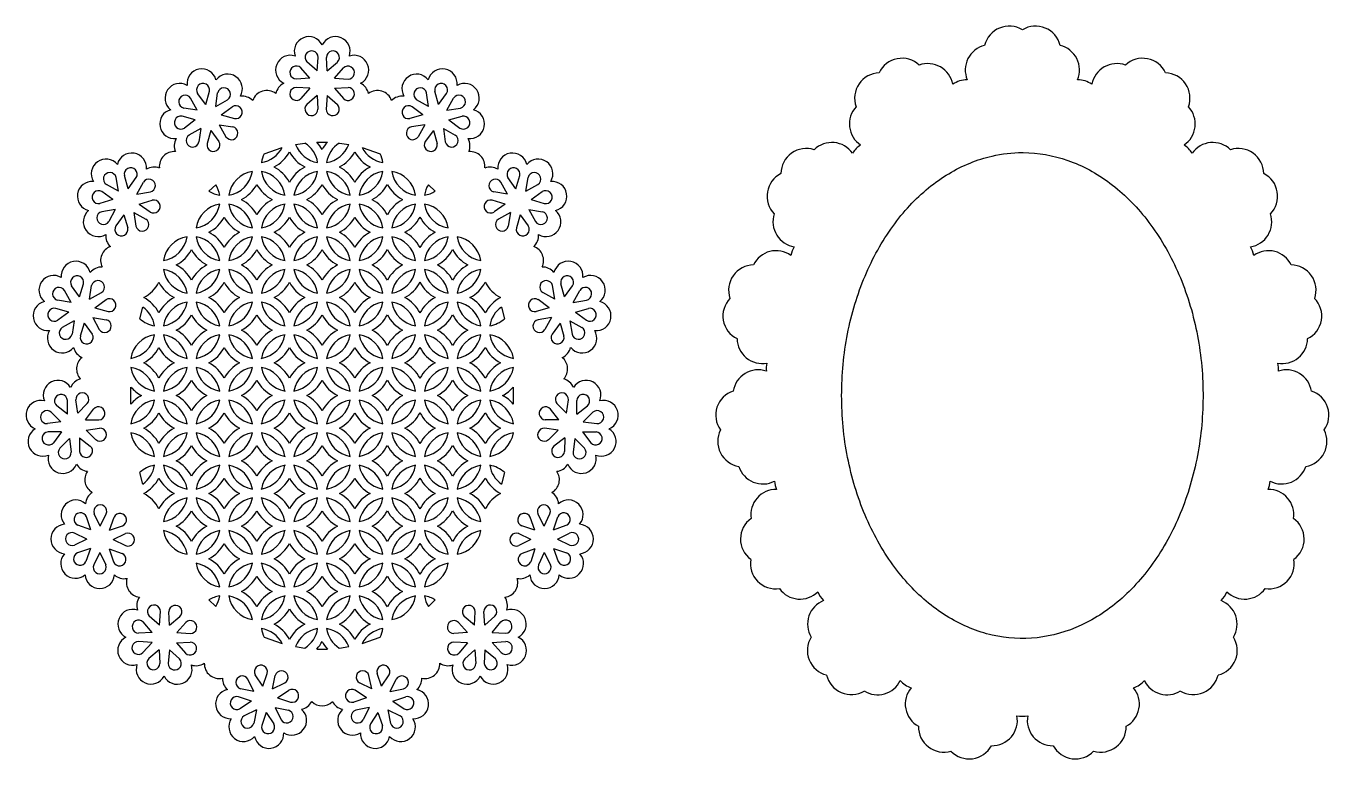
# Model space of a CAD drawing. Extents: x -287 to 212, y -395 to -133.
# Drawn here: x -34.6 to 212.2, y -271.7 to -132.9 of the extents above; entities that cross this region are included whole.
import ezdxf

# ---------------------------------------------------------------- set-up
doc = ezdxf.new("R2010")
doc.units = 0
doc.layers.get('0').update_dxf_attribs({"linetype": 'CONTINUOUS'})

msp = doc.modelspace()

# ---------------------------------------------------------------- linework, layer by layer
for p, q in [((20.51, -141.43), (18.58, -139.72)), ((20.51, -141.43), (20.69, -138.85)), ((22.43, -141.43), (22.28, -138.85)), ((22.43, -141.43), (24.38, -139.74)), ((19.15, -142.79), (16.57, -142.95)), ((19.15, -142.79), (17.45, -140.84)), ((23.79, -142.79), (25.5, -140.86)), ((23.79, -142.79), (26.37, -142.97)), ((-0.58, -147.76), (0.11, -145.27)), ((1.31, -148.14), (1.67, -145.59)), ((19.15, -144.71), (16.57, -144.53)), ((19.15, -144.71), (17.44, -146.64)), ((23.79, -144.71), (26.37, -144.56)), ((23.79, -144.71), (25.49, -146.66)), ((41.61, -148.14), (41.24, -145.59)), ((43.5, -147.76), (42.8, -145.27)), ((-2.19, -148.82), (-3.45, -146.57)), ((-0.58, -147.76), (-2.13, -145.69)), ((1.31, -148.14), (3.55, -146.88)), ((20.51, -146.08), (18.56, -147.77)), ((20.51, -146.08), (20.66, -148.65)), ((22.43, -146.08), (22.25, -148.65)), ((22.43, -146.08), (24.36, -147.79)), ((41.61, -148.14), (39.36, -146.88)), ((43.5, -147.76), (45.04, -145.69)), ((45.1, -148.82), (46.37, -146.57)), ((-2.57, -150.7), (-5.06, -150.01)), ((-2.19, -148.82), (-4.74, -148.45)), ((2.36, -149.75), (4.43, -148.2)), ((2.36, -149.75), (4.85, -150.44)), ((40.55, -149.75), (38.06, -150.44)), ((40.55, -149.75), (38.49, -148.2)), ((45.1, -148.82), (47.65, -148.45)), ((45.49, -150.7), (47.97, -150.01)), ((-2.57, -150.7), (-4.64, -152.25)), ((-1.51, -152.31), (-3.76, -153.57)), ((-1.51, -152.31), (-1.88, -154.86)), ((0.37, -152.69), (-0.32, -155.18)), ((0.37, -152.69), (1.92, -154.76)), ((1.98, -151.64), (3.24, -153.88)), ((1.98, -151.64), (4.53, -152)), ((40.94, -151.64), (38.38, -152)), ((40.94, -151.64), (39.67, -153.88)), ((42.54, -152.69), (41, -154.76)), ((42.54, -152.69), (43.24, -155.18)), ((44.43, -152.31), (46.68, -153.57)), ((44.43, -152.31), (44.79, -154.86)), ((45.49, -150.7), (47.55, -152.25)), ((16.41, -155.35), (18.2, -155.07)), ((20.45, -154.9), (22.47, -154.9)), ((24.72, -155.07), (26.51, -155.35)), ((10.48, -157.13), (13.88, -155.94)), ((29.04, -155.94), (32.44, -157.13)), ((-17.14, -164.16), (-17.55, -161.61)), ((-15.27, -163.72), (-16, -161.25)), ((-15.27, -163.72), (-13.75, -161.63)), ((-13.63, -164.74), (-12.4, -162.47)), ((56.55, -164.74), (55.32, -162.47)), ((58.18, -163.72), (56.67, -161.63)), ((58.18, -163.72), (58.91, -161.25)), ((60.06, -164.16), (60.46, -161.61)), ((-18.16, -165.79), (-20.25, -164.28)), ((-17.14, -164.16), (-19.41, -162.93)), ((-13.63, -164.74), (-11.08, -164.33)), ((0.03, -164.18), (1.33, -162.97)), ((41.58, -162.97), (42.89, -164.18)), ((56.55, -164.74), (54, -164.33)), ((60.06, -164.16), (62.32, -162.93)), ((61.07, -165.79), (63.16, -164.28)), ((-18.16, -165.79), (-20.63, -166.53)), ((-17.72, -167.67), (-20.27, -168.07)), ((-17.72, -167.67), (-18.95, -169.93)), ((-13.2, -166.62), (-10.72, -165.88)), ((-13.2, -166.62), (-11.11, -168.13)), ((56.11, -166.62), (53.64, -165.88)), ((56.11, -166.62), (54.02, -168.13)), ((60.64, -167.67), (63.19, -168.07)), ((60.64, -167.67), (61.87, -169.93)), ((61.07, -165.79), (63.55, -166.53)), ((-16.09, -168.69), (-17.6, -170.77)), ((-16.09, -168.69), (-15.36, -171.16)), ((-14.21, -168.25), (-11.95, -169.48)), ((-14.21, -168.25), (-13.81, -170.8)), ((57.13, -168.25), (54.86, -169.48)), ((57.13, -168.25), (56.72, -170.8)), ((59, -168.69), (58.27, -171.16)), ((59, -168.69), (60.52, -170.77)), ((-24.48, -184.21), (-25.99, -182.12)), ((-24.48, -184.21), (-23.75, -181.73)), ((-22.6, -184.62), (-22.2, -182.08)), ((65.52, -184.62), (65.11, -182.08)), ((67.4, -184.21), (66.66, -181.73)), ((67.4, -184.21), (68.91, -182.12)), ((-26.11, -185.24), (-28.65, -184.83)), ((-26.11, -185.24), (-27.34, -182.97)), ((-22.6, -184.62), (-20.33, -183.39)), ((-21.57, -186.25), (-19.48, -184.73)), ((64.48, -186.25), (62.4, -184.73)), ((65.52, -184.62), (63.25, -183.39)), ((69.02, -185.24), (70.25, -182.97)), ((69.02, -185.24), (71.57, -184.83)), ((-26.52, -187.12), (-29, -186.38)), ((-26.52, -187.12), (-28.61, -188.63)), ((-21.57, -186.25), (-19.1, -186.98)), ((-13.07, -188.35), (-12.49, -186.13)), ((55.41, -186.13), (55.99, -188.35)), ((64.48, -186.25), (62.01, -186.98)), ((69.44, -187.12), (71.91, -186.38)), ((69.44, -187.12), (71.53, -188.63)), ((-25.49, -188.74), (-27.76, -189.97)), ((-25.49, -188.74), (-25.9, -191.29)), ((-23.61, -189.16), (-24.35, -191.63)), ((-23.61, -189.16), (-22.1, -191.25)), ((-21.99, -188.13), (-19.44, -188.53)), ((-21.99, -188.13), (-20.76, -190.39)), ((64.9, -188.13), (62.36, -188.53)), ((64.9, -188.13), (63.67, -190.39)), ((66.53, -189.16), (65.01, -191.25)), ((66.53, -189.16), (67.26, -191.63)), ((68.4, -188.74), (68.81, -191.29)), ((68.4, -188.74), (70.67, -189.97)), ((-14.75, -204.5), (-14.75, -201.27)), ((57.67, -201.27), (57.67, -204.5)), ((-26.76, -206.39), (-28.82, -204.83)), ((-26.76, -206.39), (-26.78, -203.81)), ((-24.84, -206.25), (-25.19, -203.69)), ((-24.84, -206.25), (-23.03, -204.41)), ((67.76, -206.25), (65.94, -204.41)), ((67.76, -206.25), (68.11, -203.69)), ((69.68, -206.39), (69.69, -203.81)), ((69.68, -206.39), (71.73, -204.83)), ((-28.02, -207.85), (-29.85, -206.03)), ((-23.39, -207.5), (-21.82, -205.45)), ((66.3, -207.5), (64.74, -205.45)), ((70.93, -207.85), (72.77, -206.03)), ((-28.02, -207.85), (-30.57, -208.2)), ((-27.88, -209.77), (-30.46, -209.78)), ((-27.88, -209.77), (-29.44, -211.82)), ((-23.39, -207.5), (-20.81, -207.49)), ((-23.24, -209.42), (-20.69, -209.08)), ((-23.24, -209.42), (-21.41, -211.24)), ((66.16, -209.42), (63.6, -209.08)), ((66.3, -207.5), (63.72, -207.49)), ((66.16, -209.42), (64.32, -211.24)), ((70.79, -209.77), (72.35, -211.82)), ((70.79, -209.77), (73.37, -209.78)), ((70.93, -207.85), (73.49, -208.2)), ((-26.42, -211.02), (-28.23, -212.86)), ((-26.42, -211.02), (-26.07, -213.58)), ((-24.5, -210.88), (-22.45, -212.44)), ((-24.5, -210.88), (-24.49, -213.46)), ((67.41, -210.88), (65.36, -212.44)), ((67.41, -210.88), (67.4, -213.46)), ((69.33, -211.02), (68.99, -213.58)), ((69.33, -211.02), (71.15, -212.86)), ((-12.49, -219.64), (-13.07, -217.43)), ((55.99, -217.43), (55.41, -219.64)), ((-22.38, -228.32), (-23.18, -225.86)), ((-20.6, -227.6), (-21.7, -225.27)), ((-20.6, -227.6), (-19.42, -225.3)), ((-18.82, -228.35), (-17.96, -225.92)), ((61.74, -228.35), (60.88, -225.92)), ((63.51, -227.6), (62.34, -225.3)), ((63.51, -227.6), (64.62, -225.27)), ((65.29, -228.32), (66.09, -225.86)), ((-23.13, -230.09), (-25.43, -228.92)), ((-22.38, -228.32), (-24.81, -227.45)), ((-18.82, -228.35), (-16.37, -227.55)), ((-18.1, -230.13), (-15.77, -229.02)), ((61.02, -230.13), (58.69, -229.02)), ((61.74, -228.35), (59.28, -227.55)), ((65.29, -228.32), (67.72, -227.45)), ((66.05, -230.09), (68.35, -228.92)), ((-23.13, -230.09), (-25.46, -231.2)), ((-22.41, -231.87), (-24.86, -232.67)), ((-22.41, -231.87), (-23.27, -234.3)), ((-18.85, -231.9), (-16.42, -232.77)), ((-18.85, -231.9), (-18.06, -234.36)), ((-18.1, -230.13), (-15.8, -231.3)), ((61.02, -230.13), (58.72, -231.3)), ((61.77, -231.9), (59.34, -232.77)), ((61.77, -231.9), (60.97, -234.36)), ((65.32, -231.87), (66.19, -234.3)), ((65.32, -231.87), (67.78, -232.67)), ((66.05, -230.09), (68.37, -231.2)), ((-20.64, -232.62), (-21.81, -234.92)), ((-20.64, -232.62), (-19.53, -234.95)), ((63.55, -232.62), (62.44, -234.95)), ((63.55, -232.62), (64.72, -234.92)), ((0.03, -241.59), (1.33, -242.81)), ((41.58, -242.81), (42.89, -241.59)), ((-9.36, -246.37), (-9.16, -243.8)), ((-7.44, -246.39), (-7.57, -243.82)), ((50.35, -246.39), (50.48, -243.82)), ((52.28, -246.37), (52.07, -243.8)), ((-10.73, -247.72), (-12.41, -245.76)), ((-9.36, -246.37), (-11.28, -244.65)), ((-7.44, -246.39), (-5.47, -244.71)), ((-6.09, -247.76), (-4.36, -245.85)), ((49, -247.76), (47.27, -245.85)), ((50.35, -246.39), (48.39, -244.71)), ((52.28, -246.37), (54.19, -244.65)), ((53.65, -247.72), (55.32, -245.76)), ((-10.73, -247.72), (-13.31, -247.86)), ((-6.09, -247.76), (-3.51, -247.96)), ((10.48, -248.64), (13.88, -249.83)), ((29.04, -249.83), (32.44, -248.64)), ((49, -247.76), (46.43, -247.96)), ((53.65, -247.72), (56.22, -247.86)), ((-10.75, -249.65), (-13.32, -249.45)), ((-10.75, -249.65), (-12.48, -251.56)), ((-9.4, -251.02), (-11.36, -252.7)), ((-9.4, -251.02), (-9.27, -253.6)), ((-7.48, -251.04), (-7.68, -253.61)), ((-7.48, -251.04), (-5.56, -252.76)), ((-6.1, -249.69), (-3.53, -249.55)), ((-6.1, -249.69), (-4.43, -251.65)), ((16.41, -250.43), (18.2, -250.7)), ((20.45, -250.88), (22.47, -250.88)), ((24.72, -250.7), (26.51, -250.43)), ((49.02, -249.69), (46.44, -249.55)), ((49.02, -249.69), (47.34, -251.65)), ((50.39, -251.04), (48.47, -252.76)), ((50.39, -251.04), (50.59, -253.61)), ((52.31, -251.02), (52.18, -253.6)), ((52.31, -251.02), (54.28, -252.7)), ((53.66, -249.65), (56.24, -249.45)), ((53.66, -249.65), (55.39, -251.56)), ((8.54, -258.9), (7.41, -256.58)), ((10.21, -257.93), (8.78, -255.78)), ((10.21, -257.93), (11.05, -255.49)), ((12.07, -258.43), (12.58, -255.9)), ((30.85, -258.43), (30.33, -255.9)), ((32.71, -257.93), (31.87, -255.49)), ((32.71, -257.93), (34.13, -255.78)), ((34.37, -258.9), (35.51, -256.58)), ((8.54, -258.9), (6.02, -258.39)), ((12.07, -258.43), (14.39, -257.29)), ((13.03, -260.09), (15.18, -258.67)), ((29.88, -260.09), (27.73, -258.67)), ((30.85, -258.43), (28.53, -257.29)), ((34.37, -258.9), (36.9, -258.39)), ((8.05, -260.76), (5.61, -259.92)), ((8.05, -260.76), (5.9, -262.18)), ((13.03, -260.09), (15.48, -260.93)), ((29.88, -260.09), (27.44, -260.93)), ((34.87, -260.76), (37.31, -259.92)), ((34.87, -260.76), (37.02, -262.18)), ((9.01, -262.42), (6.7, -263.56)), ((9.01, -262.42), (8.5, -264.95)), ((10.87, -262.92), (10.04, -265.36)), ((10.87, -262.92), (12.3, -265.07)), ((12.54, -261.95), (15.07, -262.47)), ((12.54, -261.95), (13.67, -264.27)), ((30.38, -261.95), (27.85, -262.47)), ((30.38, -261.95), (29.24, -264.27)), ((32.04, -262.92), (30.62, -265.07)), ((32.04, -262.92), (32.88, -265.36)), ((33.9, -262.42), (34.41, -264.95)), ((33.9, -262.42), (36.22, -263.56))]:
    msp.add_line(p, q)
for centre, radius, start, end in [((151.62, -137.72), 4.79, 58.5868, 166.4132), ((156.61, -137.72), 4.79, 13.5868, 121.4132), ((18.97, -137.72), 2.79, 26.5672, 198.4328), ((23.97, -137.72), 2.79, 341.5672, 153.4328), ((19.46, -138.85), 1.23, 359.9632, 224.5637), ((23.51, -138.86), 1.23, 314.9632, 179.5637), ((148.08, -141.25), 4.79, 103.5868, 202.8902), ((160.14, -141.25), 4.79, 337.1133, 76.4132), ((15.44, -141.25), 2.79, 71.5672, 243.4328), ((16.58, -141.71), 1.23, 44.9632, 269.5637), ((26.37, -141.74), 1.23, 269.9632, 134.5637), ((27.5, -141.25), 2.79, 296.5672, 108.4328), ((131.3, -143.82), 4.79, 46.9901, 154.8165), ((136.2, -144.82), 4.79, 10.5131, 109.8165), ((172, -144.82), 4.79, 70.1835, 169.4869), ((176.9, -143.82), 4.79, 25.1835, 133.0099), ((-1.34, -143.82), 2.79, 14.9705, 186.836), ((3.56, -144.82), 2.79, 329.9705, 141.836), ((39.36, -144.82), 2.79, 38.164, 210.0295), ((44.25, -143.82), 2.79, 353.164, 165.0295), ((127.13, -146.57), 4.79, 91.9901, 199.8165), ((143.6, -147.91), 4.79, 89.2408, 124.1624), ((164.6, -147.91), 4.79, 55.8376, 90.4617), ((181.07, -146.57), 4.79, 340.1835, 88.0099), ((-5.51, -146.57), 2.79, 59.9705, 231.836), ((-1.09, -145.02), 1.23, 348.3664, 212.9669), ((2.88, -145.85), 1.23, 303.3664, 167.9669), ((10.96, -147.91), 2.79, 51.5655, 161.8378), ((15.44, -146.25), 2.79, 116.5672, 169.1189), ((16.57, -145.77), 1.23, 89.9632, 314.5637), ((26.36, -145.79), 1.23, 224.9632, 89.5637), ((27.5, -146.25), 2.79, 11.2337, 63.4328), ((31.96, -147.91), 2.79, 18.1622, 127.8743), ((40.04, -145.85), 1.23, 12.0331, 236.6336), ((44.01, -145.02), 1.23, 327.0331, 191.6336), ((48.43, -146.57), 2.79, 308.164, 120.0295), ((-4.48, -147.25), 1.23, 33.3664, 257.9669), ((5.1, -149.24), 1.23, 258.3664, 122.9669), ((6.31, -148.99), 2.79, 44.2844, 96.836), ((19.43, -148.64), 1.23, 134.9632, 359.5637), ((23.48, -148.65), 1.23, 179.9632, 44.5637), ((36.61, -148.99), 2.79, 83.164, 135.7156), ((37.82, -149.24), 1.23, 57.0331, 281.6336), ((47.4, -147.25), 1.23, 282.0331, 146.6336), ((-6.51, -151.46), 2.79, 104.9705, 276.836), ((-5.31, -151.21), 1.23, 78.3664, 302.9669), ((48.22, -151.21), 1.23, 237.0331, 101.6336), ((49.43, -151.46), 2.79, 263.164, 75.0295), ((126.13, -151.46), 4.79, 136.9901, 236.2934), ((182.07, -151.46), 4.79, 303.7066, 43.0099), ((4.27, -153.21), 1.23, 213.3664, 77.9669), ((38.64, -153.21), 1.23, 102.0331, 326.6336), ((-3.76, -155.63), 2.79, 149.9705, 202.5222), ((-3.08, -154.6), 1.23, 123.3664, 347.9669), ((0.88, -155.43), 1.23, 168.3664, 32.9669), ((21.46, -153.43), 5.4, 200.7558, 260.9558), ((15.28, -159.61), 5.4, 9.0442, 57.253), ((15.28, -159.61), 7, 27.981, 42.3754), ((27.64, -159.61), 7, 137.6246, 152.019), ((27.64, -159.61), 5.4, 122.747, 170.9558), ((21.46, -153.43), 5.4, 279.0442, 339.2442), ((42.03, -155.43), 1.23, 147.0331, 11.6336), ((46, -154.6), 1.23, 192.0331, 56.6336), ((46.68, -155.63), 2.79, 337.4778, 30.0295), ((118.04, -159.76), 4.79, 35.1809, 134.4842), ((126.05, -159.48), 4.79, 122.6441, 148.8302), ((182.15, -159.48), 4.79, 31.1698, 57.3559), ((190.17, -159.76), 4.79, 45.5158, 144.8191), ((-14.61, -159.76), 2.79, 354.6383, 166.5038), ((-6.59, -159.48), 2.79, 84.9687, 186.5056), ((9.09, -153.43), 5.4, 279.0442, 332.3273), ((15.28, -159.61), 5.4, 152.6678, 170.9558), ((9.09, -153.43), 7, 297.981, 332.019), ((21.46, -153.43), 7, 207.981, 242.019), ((21.46, -153.43), 7, 297.981, 332.019), ((33.82, -153.43), 7, 207.981, 242.019), ((33.82, -153.43), 5.4, 207.6727, 260.9558), ((27.64, -159.61), 5.4, 9.0442, 27.3322), ((49.5, -159.48), 2.79, 353.4944, 95.0313), ((57.52, -159.76), 2.79, 13.4962, 185.3617), ((113.17, -160.89), 4.79, 71.6578, 179.4842), ((195.03, -160.89), 4.79, 0.5158, 108.3422), ((-19.47, -160.89), 2.79, 39.6383, 211.5038), ((-14.8, -160.98), 1.23, 328.0342, 192.6347), ((-10.37, -162.41), 2.79, 68.9521, 121.5038), ((9.09, -165.8), 7, 27.981, 62.019), ((21.46, -165.8), 7, 117.981, 152.019), ((21.46, -165.8), 7, 27.981, 62.019), ((33.82, -165.8), 7, 117.981, 152.019), ((53.28, -162.41), 2.79, 58.4962, 111.0479), ((57.71, -160.98), 1.23, 347.3653, 211.9658), ((62.39, -160.89), 2.79, 328.4962, 140.3617), ((-22.12, -165.13), 2.79, 84.6383, 256.5038), ((-18.75, -161.89), 1.23, 13.0342, 237.6347), ((-11.36, -163.13), 1.23, 283.0342, 147.6347), ((9.09, -165.8), 5.4, 99.0442, 170.9558), ((2.91, -159.61), 5.4, 279.0442, 350.9558), ((15.28, -159.61), 5.4, 189.0442, 260.9558), ((9.09, -165.8), 5.4, 9.0442, 80.9558), ((15.28, -159.61), 5.4, 279.0442, 350.9558), ((21.46, -165.8), 5.4, 99.0442, 170.9558), ((27.64, -159.61), 5.4, 189.0442, 260.9558), ((21.46, -165.8), 5.4, 9.0442, 80.9558), ((27.64, -159.61), 5.4, 279.0442, 350.9558), ((33.82, -165.8), 5.4, 99.0442, 170.9558), ((40, -159.61), 5.4, 189.0442, 260.9558), ((33.82, -165.8), 5.4, 9.0442, 80.9558), ((54.28, -163.13), 1.23, 32.3653, 256.9658), ((61.66, -161.89), 1.23, 302.3653, 166.9658), ((65.03, -165.13), 2.79, 283.4962, 95.3617), ((110.53, -165.13), 4.79, 116.6578, 224.4842), ((197.68, -165.13), 4.79, 315.5158, 63.3422), ((-20.9, -165.32), 1.23, 58.0342, 282.6347), ((2.91, -159.61), 5.4, 237.683, 260.9558), ((-3.27, -165.8), 5.4, 9.0442, 31.5937), ((2.91, -159.61), 7, 297.981, 332.019), ((15.28, -159.61), 7, 207.981, 242.019), ((15.28, -159.61), 7, 297.981, 332.019), ((27.64, -159.61), 7, 207.981, 242.019), ((27.64, -159.61), 7, 297.981, 332.019), ((40, -159.61), 7, 207.981, 242.019), ((46.18, -165.8), 5.4, 148.4063, 170.9558), ((40, -159.61), 5.4, 279.0442, 302.317), ((63.81, -165.32), 1.23, 257.3653, 121.9658), ((-10.46, -167.09), 1.23, 238.0342, 102.6347), ((-3.27, -165.8), 5.4, 279.0442, 350.9558), ((2.91, -171.98), 5.4, 99.0442, 170.9558), ((9.09, -165.8), 5.4, 189.0442, 260.9558), ((2.91, -171.98), 5.4, 9.0442, 80.9558), ((2.91, -171.98), 7, 27.981, 62.019), ((15.28, -171.98), 7, 117.981, 152.019), ((15.28, -171.98), 5.4, 99.0442, 170.9558), ((9.09, -165.8), 5.4, 279.0442, 350.9558), ((15.28, -171.98), 5.4, 9.0442, 80.9558), ((21.46, -165.8), 5.4, 189.0442, 260.9558), ((15.28, -171.98), 7, 27.981, 62.019), ((27.64, -171.98), 7, 117.981, 152.019), ((27.64, -171.98), 5.4, 99.0442, 170.9558), ((21.46, -165.8), 5.4, 279.0442, 350.9558), ((27.64, -171.98), 5.4, 9.0442, 80.9558), ((33.82, -165.8), 5.4, 189.0442, 260.9558), ((27.64, -171.98), 7, 27.981, 62.019), ((40, -171.98), 7, 117.981, 152.019), ((33.82, -165.8), 5.4, 279.0442, 350.9558), ((40, -171.98), 5.4, 99.0442, 170.9558), ((46.18, -165.8), 5.4, 189.0442, 260.9558), ((40, -171.98), 5.4, 9.0442, 80.9558), ((53.37, -167.09), 1.23, 77.3653, 301.9658), ((-20.99, -170), 2.79, 129.6383, 301.5038), ((-19.99, -169.27), 1.23, 103.0342, 327.6347), ((-12.61, -170.52), 1.23, 193.0342, 57.6347), ((-3.27, -165.8), 7, 297.981, 332.019), ((9.09, -165.8), 7, 207.981, 242.019), ((9.09, -165.8), 7, 297.981, 332.019), ((21.46, -165.8), 7, 207.981, 242.019), ((21.46, -165.8), 7, 297.981, 332.019), ((33.82, -165.8), 7, 207.981, 242.019), ((33.82, -165.8), 7, 297.981, 332.019), ((46.18, -165.8), 7, 207.981, 242.019), ((55.52, -170.52), 1.23, 122.3653, 346.9658), ((62.91, -169.27), 1.23, 212.3653, 76.9658), ((63.9, -170), 2.79, 238.4962, 50.3617), ((111.66, -170), 4.79, 161.6578, 260.9612), ((196.55, -170), 4.79, 279.0388, 18.3422), ((-16.75, -172.64), 2.79, 174.6383, 227.1899), ((-16.56, -171.43), 1.23, 148.0342, 12.6347), ((-3.27, -178.16), 7, 27.981, 62.019), ((9.09, -178.16), 7, 117.981, 152.019), ((9.09, -178.16), 7, 27.981, 62.019), ((21.46, -178.16), 7, 117.981, 152.019), ((21.46, -178.16), 7, 27.981, 62.019), ((33.82, -178.16), 7, 117.981, 152.019), ((33.82, -178.16), 7, 27.981, 62.019), ((46.18, -178.16), 7, 117.981, 152.019), ((59.47, -171.43), 1.23, 167.3653, 31.9658), ((59.66, -172.64), 2.79, 312.8101, 5.3617), ((-17.71, -177.32), 2.79, 109.6365, 205.9054), ((-3.27, -178.16), 5.4, 99.0442, 170.9558), ((-9.45, -171.98), 5.4, 279.0442, 350.9558), ((-3.27, -178.16), 5.4, 9.0442, 80.9558), ((2.91, -171.98), 5.4, 189.0442, 260.9558), ((9.09, -178.16), 5.4, 99.0442, 170.9558), ((2.91, -171.98), 5.4, 279.0442, 350.9558), ((15.28, -171.98), 5.4, 189.0442, 260.9558), ((9.09, -178.16), 5.4, 9.0442, 80.9558), ((15.28, -171.98), 5.4, 279.0442, 350.9558), ((21.46, -178.16), 5.4, 99.0442, 170.9558), ((27.64, -171.98), 5.4, 189.0442, 260.9558), ((21.46, -178.16), 5.4, 9.0442, 80.9558), ((27.64, -171.98), 5.4, 279.0442, 350.9558), ((33.82, -178.16), 5.4, 99.0442, 170.9558), ((40, -171.98), 5.4, 189.0442, 260.9558), ((33.82, -178.16), 5.4, 9.0442, 80.9558), ((40, -171.98), 5.4, 279.0442, 350.9558), ((46.18, -178.16), 5.4, 99.0442, 170.9558), ((52.37, -171.98), 5.4, 189.0442, 260.9558), ((46.18, -178.16), 5.4, 9.0442, 80.9558), ((60.62, -177.32), 2.79, 334.0946, 70.3635), ((114.94, -177.32), 4.79, 147.3119, 168.23), ((193.27, -177.32), 4.79, 11.77, 32.6881), ((-25.18, -180.25), 2.79, 14.0381, 185.9036), ((-9.45, -171.98), 7, 297.981, 332.019), ((2.91, -171.98), 7, 207.981, 242.019), ((2.91, -171.98), 7, 297.981, 332.019), ((15.28, -171.98), 7, 207.981, 242.019), ((15.28, -171.98), 7, 297.981, 332.019), ((27.64, -171.98), 7, 207.981, 242.019), ((27.64, -171.98), 7, 297.981, 332.019), ((40, -171.98), 7, 207.981, 242.019), ((40, -171.98), 7, 297.981, 332.019), ((52.37, -171.98), 7, 207.981, 242.019), ((68.09, -180.25), 2.79, 354.0964, 165.9619), ((107.47, -180.25), 4.79, 54.5807, 153.8841), ((200.74, -180.25), 4.79, 26.1159, 125.4193), ((-29.39, -182.94), 2.79, 59.0381, 230.9036), ((-20.3, -181.34), 2.79, 88.352, 140.9036), ((-3.27, -178.16), 5.4, 189.0442, 260.9558), ((-9.45, -184.34), 5.4, 9.0442, 80.9558), ((-9.45, -184.34), 7, 27.981, 62.019), ((2.91, -184.34), 7, 117.981, 152.019), ((-3.27, -178.16), 5.4, 279.0442, 350.9558), ((2.91, -184.34), 5.4, 99.0442, 170.9558), ((9.09, -178.16), 5.4, 189.0442, 260.9558), ((2.91, -184.34), 5.4, 9.0442, 80.9558), ((2.91, -184.34), 7, 27.981, 62.019), ((15.28, -184.34), 7, 117.981, 152.019), ((15.28, -184.34), 5.4, 99.0442, 170.9558), ((9.09, -178.16), 5.4, 279.0442, 350.9558), ((15.28, -184.34), 5.4, 9.0442, 80.9558), ((21.46, -178.16), 5.4, 189.0442, 260.9558), ((15.28, -184.34), 7, 27.981, 62.019), ((27.64, -184.34), 7, 117.981, 152.019), ((27.64, -184.34), 5.4, 99.0442, 170.9558), ((21.46, -178.16), 5.4, 279.0442, 350.9558), ((27.64, -184.34), 5.4, 9.0442, 80.9558), ((33.82, -178.16), 5.4, 189.0442, 260.9558), ((27.64, -184.34), 7, 27.981, 62.019), ((40, -184.34), 7, 117.981, 152.019), ((33.82, -178.16), 5.4, 279.0442, 350.9558), ((40, -184.34), 5.4, 99.0442, 170.9558), ((46.18, -178.16), 5.4, 189.0442, 260.9558), ((40, -184.34), 5.4, 9.0442, 80.9558), ((40, -184.34), 7, 27.981, 62.019), ((52.37, -184.34), 7, 117.981, 152.019), ((52.37, -184.34), 5.4, 99.0442, 170.9558), ((46.18, -178.16), 5.4, 279.0442, 350.9558), ((63.21, -181.34), 2.79, 39.0964, 91.648), ((72.31, -182.94), 2.79, 309.0964, 120.9619), ((103.25, -182.94), 4.79, 91.0577, 198.8841), ((204.95, -182.94), 4.79, 341.1159, 88.9423), ((-28.38, -183.63), 1.23, 32.434, 257.0345), ((-24.95, -181.46), 1.23, 347.434, 212.0345), ((-21, -182.35), 1.23, 302.434, 167.0345), ((-15.63, -178.16), 7, 297.981, 332.019), ((-3.27, -178.16), 7, 207.981, 242.019), ((-3.27, -178.16), 7, 297.981, 332.019), ((9.09, -178.16), 7, 207.981, 242.019), ((9.09, -178.16), 7, 297.981, 332.019), ((21.46, -178.16), 7, 207.981, 242.019), ((21.46, -178.16), 7, 297.981, 332.019), ((33.82, -178.16), 7, 207.981, 242.019), ((33.82, -178.16), 7, 297.981, 332.019), ((46.18, -178.16), 7, 207.981, 242.019), ((46.18, -178.16), 7, 297.981, 332.019), ((58.55, -178.16), 7, 207.981, 242.019), ((63.91, -182.35), 1.23, 12.9655, 237.566), ((67.87, -181.46), 1.23, 327.9655, 192.566), ((71.29, -183.63), 1.23, 282.9655, 147.566), ((-30.48, -187.81), 2.79, 104.0381, 275.9036), ((-18.83, -185.78), 1.23, 257.434, 122.0345), ((-15.63, -190.52), 7, 27.981, 62.019), ((-3.27, -190.52), 7, 117.981, 152.019), ((-3.27, -190.52), 7, 27.981, 62.019), ((9.09, -190.52), 7, 117.981, 152.019), ((9.09, -190.52), 7, 27.981, 62.019), ((21.46, -190.52), 7, 117.981, 152.019), ((21.46, -190.52), 7, 27.981, 62.019), ((33.82, -190.52), 7, 117.981, 152.019), ((33.82, -190.52), 7, 27.981, 62.019), ((46.18, -190.52), 7, 117.981, 152.019), ((46.18, -190.52), 7, 27.981, 62.019), ((58.55, -190.52), 7, 117.981, 152.019), ((61.74, -185.78), 1.23, 57.9655, 282.566), ((73.39, -187.81), 2.79, 264.0964, 75.9619), ((102.17, -187.81), 4.79, 136.0577, 243.8841), ((206.03, -187.81), 4.79, 296.1159, 43.9423), ((-29.26, -187.59), 1.23, 77.434, 302.0345), ((-15.63, -190.52), 5.4, 9.0442, 54.4723), ((-9.45, -184.34), 5.4, 279.0442, 350.9558), ((-3.27, -190.52), 5.4, 99.0442, 170.9558), ((2.91, -184.34), 5.4, 189.0442, 260.9558), ((-3.27, -190.52), 5.4, 9.0442, 80.9558), ((2.91, -184.34), 5.4, 279.0442, 350.9558), ((9.09, -190.52), 5.4, 99.0442, 170.9558), ((9.09, -190.52), 5.4, 9.0442, 80.9558), ((15.28, -184.34), 5.4, 189.0442, 260.9558), ((21.46, -190.52), 5.4, 99.0442, 170.9558), ((15.28, -184.34), 5.4, 279.0442, 350.9558), ((21.46, -190.52), 5.4, 9.0442, 80.9558), ((27.64, -184.34), 5.4, 189.0442, 260.9558), ((27.64, -184.34), 5.4, 279.0442, 350.9558), ((33.82, -190.52), 5.4, 99.0442, 170.9558), ((40, -184.34), 5.4, 189.0442, 260.9558), ((33.82, -190.52), 5.4, 9.0442, 80.9558), ((40, -184.34), 5.4, 279.0442, 350.9558), ((46.18, -190.52), 5.4, 99.0442, 170.9558), ((46.18, -190.52), 5.4, 9.0442, 80.9558), ((52.37, -184.34), 5.4, 189.0442, 260.9558), ((58.55, -190.52), 5.4, 125.5277, 170.9558), ((72.18, -187.59), 1.23, 237.9655, 102.566), ((-27.1, -191.01), 1.23, 122.434, 347.0345), ((-19.72, -189.73), 1.23, 212.434, 77.0345), ((-9.45, -184.34), 5.4, 227.8854, 260.9558), ((-9.45, -184.34), 7, 297.981, 332.019), ((2.91, -184.34), 7, 207.981, 242.019), ((2.91, -184.34), 7, 297.981, 332.019), ((15.28, -184.34), 7, 207.981, 242.019), ((15.28, -184.34), 7, 297.981, 332.019), ((27.64, -184.34), 7, 207.981, 242.019), ((27.64, -184.34), 7, 297.981, 332.019), ((40, -184.34), 7, 207.981, 242.019), ((40, -184.34), 7, 297.981, 332.019), ((52.37, -184.34), 7, 207.981, 242.019), ((52.37, -184.34), 5.4, 279.0442, 312.1146), ((62.63, -189.73), 1.23, 102.9655, 327.566), ((70.01, -191.01), 1.23, 192.9655, 57.566), ((-27.79, -192.03), 2.79, 149.0381, 320.9036), ((-23.14, -191.9), 1.23, 167.434, 32.0345), ((-9.45, -196.7), 5.4, 99.0442, 170.9558), ((-15.63, -190.52), 5.4, 279.0442, 350.9558), ((-9.45, -196.7), 5.4, 9.0442, 80.9558), ((-3.27, -190.52), 5.4, 189.0442, 260.9558), ((-9.45, -196.7), 7, 27.981, 62.019), ((2.91, -196.7), 7, 117.981, 152.019), ((2.91, -196.7), 5.4, 99.0442, 170.9558), ((-3.27, -190.52), 5.4, 279.0442, 350.9558), ((2.91, -196.7), 5.4, 9.0442, 80.9558), ((9.09, -190.52), 5.4, 189.0442, 260.9558), ((2.91, -196.7), 7, 27.981, 62.019), ((15.28, -196.7), 7, 117.981, 152.019), ((9.09, -190.52), 5.4, 279.0442, 350.9558), ((15.28, -196.7), 5.4, 99.0442, 170.9558), ((21.46, -190.52), 5.4, 189.0442, 260.9558), ((15.28, -196.7), 5.4, 9.0442, 80.9558), ((15.28, -196.7), 7, 27.981, 62.019), ((27.64, -196.7), 7, 117.981, 152.019), ((21.46, -190.52), 5.4, 279.0442, 350.9558), ((27.64, -196.7), 5.4, 99.0442, 170.9558), ((33.82, -190.52), 5.4, 189.0442, 260.9558), ((27.64, -196.7), 5.4, 9.0442, 80.9558), ((27.64, -196.7), 7, 27.981, 62.019), ((40, -196.7), 7, 117.981, 152.019), ((33.82, -190.52), 5.4, 279.0442, 350.9558), ((40, -196.7), 5.4, 99.0442, 170.9558), ((46.18, -190.52), 5.4, 189.0442, 260.9558), ((40, -196.7), 5.4, 9.0442, 80.9558), ((40, -196.7), 7, 27.981, 62.019), ((52.37, -196.7), 7, 117.981, 152.019), ((46.18, -190.52), 5.4, 279.0442, 350.9558), ((52.37, -196.7), 5.4, 99.0442, 170.9558), ((52.37, -196.7), 5.4, 9.0442, 80.9558), ((58.55, -190.52), 5.4, 189.0442, 260.9558), ((66.06, -191.9), 1.23, 147.9655, 12.566), ((70.71, -192.03), 2.79, 219.0964, 30.9619), ((104.85, -192.03), 4.79, 181.0577, 280.361), ((203.35, -192.03), 4.79, 259.639, 358.9423), ((-22.92, -193.11), 2.79, 194.0381, 246.5898), ((-15.63, -190.52), 7, 297.981, 332.019), ((-3.27, -190.52), 7, 207.981, 242.019), ((-3.27, -190.52), 7, 297.981, 332.019), ((9.09, -190.52), 7, 207.981, 242.019), ((9.09, -190.52), 7, 297.981, 332.019), ((21.46, -190.52), 7, 207.981, 242.019), ((21.46, -190.52), 7, 297.981, 332.019), ((33.82, -190.52), 7, 207.981, 242.019), ((33.82, -190.52), 7, 297.981, 332.019), ((46.18, -190.52), 7, 207.981, 242.019), ((46.18, -190.52), 7, 297.981, 332.019), ((58.55, -190.52), 7, 207.981, 242.019), ((65.83, -193.11), 2.79, 293.4102, 345.9619), ((-22.27, -197.84), 2.79, 129.0363, 222.7068), ((-15.63, -202.89), 7, 27.981, 62.019), ((-3.27, -202.89), 7, 117.981, 152.019), ((-3.27, -202.89), 7, 27.981, 62.019), ((9.09, -202.89), 7, 117.981, 152.019), ((9.09, -202.89), 7, 27.981, 62.019), ((21.46, -202.89), 7, 117.981, 152.019), ((21.46, -202.89), 7, 27.981, 62.019), ((33.82, -202.89), 7, 117.981, 152.019), ((33.82, -202.89), 7, 27.981, 62.019), ((46.18, -202.89), 7, 117.981, 152.019), ((46.18, -202.89), 7, 27.981, 62.019), ((58.55, -202.89), 7, 117.981, 152.019), ((65.18, -197.84), 2.79, 317.2932, 50.9637), ((110.38, -197.84), 4.79, 166.7117, 185.0315), ((197.83, -197.84), 4.79, 354.9685, 13.2883), ((-23.59, -202.43), 2.79, 105.1534, 157.7051), ((-9.45, -196.7), 5.4, 189.0442, 260.9558), ((-15.63, -202.89), 5.4, 9.0442, 80.9558), ((-9.45, -196.7), 5.4, 279.0442, 350.9558), ((-3.27, -202.89), 5.4, 99.0442, 170.9558), ((2.91, -196.7), 5.4, 189.0442, 260.9558), ((-3.27, -202.89), 5.4, 9.0442, 80.9558), ((2.91, -196.7), 5.4, 279.0442, 350.9558), ((9.09, -202.89), 5.4, 99.0442, 170.9558), ((9.09, -202.89), 5.4, 9.0442, 80.9558), ((15.28, -196.7), 5.4, 189.0442, 260.9558), ((15.28, -196.7), 5.4, 279.0442, 350.9558), ((21.46, -202.89), 5.4, 99.0442, 170.9558), ((21.46, -202.89), 5.4, 9.0442, 80.9558), ((27.64, -196.7), 5.4, 189.0442, 260.9558), ((33.82, -202.89), 5.4, 99.0442, 170.9558), ((27.64, -196.7), 5.4, 279.0442, 350.9558), ((40, -196.7), 5.4, 189.0442, 260.9558), ((33.82, -202.89), 5.4, 9.0442, 80.9558), ((40, -196.7), 5.4, 279.0442, 350.9558), ((46.18, -202.89), 5.4, 99.0442, 170.9558), ((46.18, -202.89), 5.4, 9.0442, 80.9558), ((52.37, -196.7), 5.4, 189.0442, 260.9558), ((52.37, -196.7), 5.4, 279.0442, 350.9558), ((58.55, -202.89), 5.4, 99.0442, 170.9558), ((66.5, -202.43), 2.79, 22.2949, 74.8466), ((104.07, -202.81), 4.79, 71.3821, 170.6855), ((204.13, -202.81), 4.79, 9.3145, 108.6179), ((-28.57, -202.81), 2.79, 30.8396, 202.7051), ((-23.96, -203.61), 1.23, 319.2355, 183.836), ((-9.45, -196.7), 7, 220.757, 242.019), ((-9.45, -196.7), 7, 297.981, 332.019), ((2.91, -196.7), 7, 207.981, 242.019), ((2.91, -196.7), 7, 297.981, 332.019), ((15.28, -196.7), 7, 207.981, 242.019), ((15.28, -196.7), 7, 297.981, 332.019), ((27.64, -196.7), 7, 207.981, 242.019), ((27.64, -196.7), 7, 297.981, 332.019), ((40, -196.7), 7, 207.981, 242.019), ((40, -196.7), 7, 297.981, 332.019), ((52.37, -196.7), 7, 207.981, 242.019), ((52.37, -196.7), 7, 297.981, 319.243), ((66.88, -203.61), 1.23, 356.164, 220.7645), ((71.49, -202.81), 2.79, 337.2949, 149.1604), ((100.81, -206.59), 4.79, 107.8591, 215.6855), ((207.39, -206.59), 4.79, 324.3145, 72.1409), ((-31.83, -206.59), 2.79, 75.8396, 247.7051), ((-28, -203.9), 1.23, 4.2355, 228.836), ((-9.45, -209.07), 5.4, 99.0442, 170.9558), ((-15.63, -202.89), 5.4, 279.0442, 350.9558), ((-9.45, -209.07), 7, 117.981, 139.243), ((-9.45, -209.07), 5.4, 9.0442, 80.9558), ((-3.27, -202.89), 5.4, 189.0442, 260.9558), ((-9.45, -209.07), 7, 27.981, 62.019), ((2.91, -209.07), 7, 117.981, 152.019), ((2.91, -209.07), 5.4, 99.0442, 170.9558), ((-3.27, -202.89), 5.4, 279.0442, 350.9558), ((2.91, -209.07), 5.4, 9.0442, 80.9558), ((9.09, -202.89), 5.4, 189.0442, 260.9558), ((2.91, -209.07), 7, 27.981, 62.019), ((15.28, -209.07), 7, 117.981, 152.019), ((9.09, -202.89), 5.4, 279.0442, 350.9558), ((15.28, -209.07), 5.4, 99.0442, 170.9558), ((21.46, -202.89), 5.4, 189.0442, 260.9558), ((15.28, -209.07), 5.4, 9.0442, 80.9558), ((15.28, -209.07), 7, 27.981, 62.019), ((27.64, -209.07), 7, 117.981, 152.019), ((21.46, -202.89), 5.4, 279.0442, 350.9558), ((27.64, -209.07), 5.4, 99.0442, 170.9558), ((27.64, -209.07), 5.4, 9.0442, 80.9558), ((33.82, -202.89), 5.4, 189.0442, 260.9558), ((27.64, -209.07), 7, 27.981, 62.019), ((40, -209.07), 7, 117.981, 152.019), ((33.82, -202.89), 5.4, 279.0442, 350.9558), ((40, -209.07), 5.4, 99.0442, 170.9558), ((40, -209.07), 5.4, 9.0442, 80.9558), ((46.18, -202.89), 5.4, 189.0442, 260.9558), ((40, -209.07), 7, 27.981, 62.019), ((52.37, -209.07), 7, 117.981, 152.019), ((46.18, -202.89), 5.4, 279.0442, 350.9558), ((52.37, -209.07), 5.4, 99.0442, 170.9558), ((52.37, -209.07), 5.4, 9.0442, 80.9558), ((58.55, -202.89), 5.4, 189.0442, 260.9558), ((52.37, -209.07), 7, 40.757, 62.019), ((70.92, -203.9), 1.23, 311.164, 175.7645), ((74.75, -206.59), 2.79, 292.2949, 104.1604), ((-30.66, -206.97), 1.23, 49.2355, 273.836), ((-20.9, -206.26), 1.23, 274.2355, 138.836), ((-15.63, -202.89), 7, 297.981, 332.019), ((-3.27, -202.89), 7, 207.981, 242.019), ((-3.27, -202.89), 7, 297.981, 332.019), ((9.09, -202.89), 7, 207.981, 242.019), ((9.09, -202.89), 7, 297.981, 332.019), ((21.46, -202.89), 7, 207.981, 242.019), ((21.46, -202.89), 7, 297.981, 332.019), ((33.82, -202.89), 7, 207.981, 242.019), ((33.82, -202.89), 7, 297.981, 332.019), ((46.18, -202.89), 7, 207.981, 242.019), ((46.18, -202.89), 7, 297.981, 332.019), ((58.55, -202.89), 7, 207.981, 242.019), ((63.81, -206.26), 1.23, 41.164, 265.7645), ((73.57, -206.97), 1.23, 266.164, 130.7645), ((-31.46, -211.58), 2.79, 120.8396, 292.7051), ((-30.37, -211.01), 1.23, 94.2355, 318.836), ((-20.6, -210.3), 1.23, 229.2355, 93.836), ((-15.63, -215.25), 7, 27.981, 62.019), ((-3.27, -215.25), 7, 117.981, 152.019), ((-3.27, -215.25), 7, 27.981, 62.019), ((9.09, -215.25), 7, 117.981, 152.019), ((9.09, -215.25), 7, 27.981, 62.019), ((21.46, -215.25), 7, 117.981, 152.019), ((21.46, -215.25), 7, 27.981, 62.019), ((33.82, -215.25), 7, 117.981, 152.019), ((33.82, -215.25), 7, 27.981, 62.019), ((46.18, -215.25), 7, 117.981, 152.019), ((46.18, -215.25), 7, 27.981, 62.019), ((58.55, -215.25), 7, 117.981, 152.019), ((63.52, -210.3), 1.23, 86.164, 310.7645), ((73.28, -211.01), 1.23, 221.164, 85.7645), ((74.37, -211.58), 2.79, 247.2949, 59.1604), ((101.18, -211.58), 4.79, 152.8591, 260.6855), ((207.02, -211.58), 4.79, 279.3145, 27.1409), ((-9.45, -209.07), 5.4, 189.0442, 260.9558), ((-15.63, -215.25), 5.4, 9.0442, 80.9558), ((-3.27, -215.25), 5.4, 99.0442, 170.9558), ((-9.45, -209.07), 5.4, 279.0442, 350.9558), ((2.91, -209.07), 5.4, 189.0442, 260.9558), ((-3.27, -215.25), 5.4, 9.0442, 80.9558), ((2.91, -209.07), 5.4, 279.0442, 350.9558), ((9.09, -215.25), 5.4, 99.0442, 170.9558), ((9.09, -215.25), 5.4, 9.0442, 80.9558), ((15.28, -209.07), 5.4, 189.0442, 260.9558), ((21.46, -215.25), 5.4, 99.0442, 170.9558), ((15.28, -209.07), 5.4, 279.0442, 350.9558), ((27.64, -209.07), 5.4, 189.0442, 260.9558), ((21.46, -215.25), 5.4, 9.0442, 80.9558), ((27.64, -209.07), 5.4, 279.0442, 350.9558), ((33.82, -215.25), 5.4, 99.0442, 170.9558), ((40, -209.07), 5.4, 189.0442, 260.9558), ((33.82, -215.25), 5.4, 9.0442, 80.9558), ((40, -209.07), 5.4, 279.0442, 350.9558), ((46.18, -215.25), 5.4, 99.0442, 170.9558), ((46.18, -215.25), 5.4, 9.0442, 80.9558), ((52.37, -209.07), 5.4, 189.0442, 260.9558), ((52.37, -209.07), 5.4, 279.0442, 350.9558), ((58.55, -215.25), 5.4, 99.0442, 170.9558), ((-27.67, -214.84), 2.79, 165.8396, 337.7051), ((-27.3, -213.66), 1.23, 139.2355, 3.836), ((-23.26, -213.37), 1.23, 184.2355, 48.836), ((-9.45, -209.07), 7, 297.981, 332.019), ((2.91, -209.07), 7, 207.981, 242.019), ((2.91, -209.07), 7, 297.981, 332.019), ((15.28, -209.07), 7, 207.981, 242.019), ((15.28, -209.07), 7, 297.981, 332.019), ((27.64, -209.07), 7, 207.981, 242.019), ((27.64, -209.07), 7, 297.981, 332.019), ((40, -209.07), 7, 207.981, 242.019), ((40, -209.07), 7, 297.981, 332.019), ((52.37, -209.07), 7, 207.981, 242.019), ((66.17, -213.37), 1.23, 131.164, 355.7645), ((70.59, -214.84), 2.79, 202.2949, 14.1604), ((70.22, -213.66), 1.23, 176.164, 40.7645), ((-22.69, -214.46), 2.79, 210.8396, 263.3912), ((-9.45, -221.43), 5.4, 99.0442, 132.1146), ((-15.63, -215.25), 5.4, 305.5277, 350.9558), ((-3.27, -215.25), 5.4, 189.0442, 260.9558), ((-9.45, -221.43), 5.4, 9.0442, 80.9558), ((-9.45, -221.43), 7, 27.981, 62.019), ((2.91, -221.43), 7, 117.981, 152.019), ((2.91, -221.43), 5.4, 99.0442, 170.9558), ((-3.27, -215.25), 5.4, 279.0442, 350.9558), ((2.91, -221.43), 5.4, 9.0442, 80.9558), ((9.09, -215.25), 5.4, 189.0442, 260.9558), ((2.91, -221.43), 7, 27.981, 62.019), ((15.28, -221.43), 7, 117.981, 152.019), ((9.09, -215.25), 5.4, 279.0442, 350.9558), ((15.28, -221.43), 5.4, 99.0442, 170.9558), ((15.28, -221.43), 5.4, 9.0442, 80.9558), ((21.46, -215.25), 5.4, 189.0442, 260.9558), ((15.28, -221.43), 7, 27.981, 62.019), ((27.64, -221.43), 7, 117.981, 152.019), ((27.64, -221.43), 5.4, 99.0442, 170.9558), ((21.46, -215.25), 5.4, 279.0442, 350.9558), ((33.82, -215.25), 5.4, 189.0442, 260.9558), ((27.64, -221.43), 5.4, 9.0442, 80.9558), ((27.64, -221.43), 7, 27.981, 62.019), ((40, -221.43), 7, 117.981, 152.019), ((40, -221.43), 5.4, 99.0442, 170.9558), ((33.82, -215.25), 5.4, 279.0442, 350.9558), ((40, -221.43), 5.4, 9.0442, 80.9558), ((46.18, -215.25), 5.4, 189.0442, 260.9558), ((40, -221.43), 7, 27.981, 62.019), ((52.37, -221.43), 7, 117.981, 152.019), ((52.37, -221.43), 5.4, 99.0442, 170.9558), ((46.18, -215.25), 5.4, 279.0442, 350.9558), ((58.55, -215.25), 5.4, 189.0442, 234.4723), ((52.37, -221.43), 5.4, 47.8854, 80.9558), ((65.61, -214.46), 2.79, 276.6088, 329.1604), ((104.97, -214.84), 4.79, 197.8591, 297.1625), ((203.23, -214.84), 4.79, 242.8375, 342.1409), ((-20.7, -218.81), 2.79, 145.8378, 240.4485), ((-15.63, -215.25), 7, 297.981, 332.019), ((-3.27, -215.25), 7, 207.981, 242.019), ((-3.27, -215.25), 7, 297.981, 332.019), ((9.09, -215.25), 7, 207.981, 242.019), ((9.09, -215.25), 7, 297.981, 332.019), ((21.46, -215.25), 7, 207.981, 242.019), ((21.46, -215.25), 7, 297.981, 332.019), ((33.82, -215.25), 7, 207.981, 242.019), ((33.82, -215.25), 7, 297.981, 332.019), ((46.18, -215.25), 7, 207.981, 242.019), ((46.18, -215.25), 7, 297.981, 332.019), ((58.55, -215.25), 7, 207.981, 242.019), ((63.62, -218.81), 2.79, 299.5515, 34.1622), ((111.94, -218.81), 4.79, 183.5131, 202.7732), ((196.26, -218.81), 4.79, 337.2268, 356.4869), ((-20.56, -223.58), 2.79, 122.8951, 175.4468), ((-15.63, -227.61), 7, 27.981, 62.019), ((-3.27, -227.61), 7, 117.981, 152.019), ((-3.27, -227.61), 7, 27.981, 62.019), ((9.09, -227.61), 7, 117.981, 152.019), ((9.09, -227.61), 7, 27.981, 62.019), ((21.46, -227.61), 7, 117.981, 152.019), ((21.46, -227.61), 7, 27.981, 62.019), ((33.82, -227.61), 7, 117.981, 152.019), ((33.82, -227.61), 7, 27.981, 62.019), ((46.18, -227.61), 7, 117.981, 152.019), ((46.18, -227.61), 7, 27.981, 62.019), ((58.55, -227.61), 7, 117.981, 152.019), ((63.48, -223.58), 2.79, 4.5532, 57.1049), ((107.45, -225.45), 4.79, 89.1239, 188.4272), ((200.75, -225.45), 4.79, 351.5728, 90.8761), ((-25.19, -225.45), 2.79, 48.5813, 220.4468), ((-20.56, -224.81), 1.23, 336.9772, 201.5777), ((-3.27, -227.61), 5.4, 99.0442, 170.9558), ((-9.45, -221.43), 5.4, 279.0442, 350.9558), ((-3.27, -227.61), 5.4, 9.0442, 80.9558), ((2.91, -221.43), 5.4, 189.0442, 260.9558), ((9.09, -227.61), 5.4, 99.0442, 170.9558), ((2.91, -221.43), 5.4, 279.0442, 350.9558), ((9.09, -227.61), 5.4, 9.0442, 80.9558), ((15.28, -221.43), 5.4, 189.0442, 260.9558), ((15.28, -221.43), 5.4, 279.0442, 350.9558), ((21.46, -227.61), 5.4, 99.0442, 170.9558), ((21.46, -227.61), 5.4, 9.0442, 80.9558), ((27.64, -221.43), 5.4, 189.0442, 260.9558), ((33.82, -227.61), 5.4, 99.0442, 170.9558), ((27.64, -221.43), 5.4, 279.0442, 350.9558), ((33.82, -227.61), 5.4, 9.0442, 80.9558), ((40, -221.43), 5.4, 189.0442, 260.9558), ((46.18, -227.61), 5.4, 99.0442, 170.9558), ((40, -221.43), 5.4, 279.0442, 350.9558), ((46.18, -227.61), 5.4, 9.0442, 80.9558), ((52.37, -221.43), 5.4, 189.0442, 260.9558), ((63.47, -224.81), 1.23, 338.4223, 203.0228), ((68.11, -225.45), 2.79, 319.5532, 131.4187), ((-24.32, -226.32), 1.23, 21.9772, 246.5777), ((-16.83, -226.41), 1.23, 291.9772, 156.5777), ((-9.45, -221.43), 7, 297.981, 332.019), ((2.91, -221.43), 7, 207.981, 242.019), ((2.91, -221.43), 7, 297.981, 332.019), ((15.28, -221.43), 7, 207.981, 242.019), ((15.28, -221.43), 7, 297.981, 332.019), ((27.64, -221.43), 7, 207.981, 242.019), ((27.64, -221.43), 7, 297.981, 332.019), ((40, -221.43), 7, 207.981, 242.019), ((40, -221.43), 7, 297.981, 332.019), ((52.37, -221.43), 7, 207.981, 242.019), ((59.75, -226.41), 1.23, 23.4223, 248.0228), ((67.24, -226.32), 1.23, 293.4223, 158.0228), ((105.5, -230.05), 4.79, 125.6008, 233.4272), ((202.7, -230.05), 4.79, 306.5728, 54.3992), ((-27.14, -230.05), 2.79, 93.5813, 265.4468), ((-25.91, -230.05), 1.23, 66.9772, 291.5777), ((-15.32, -230.17), 1.23, 246.9772, 111.5777), ((-9.45, -233.79), 5.4, 9.0442, 80.9558), ((-3.27, -227.61), 5.4, 189.0442, 260.9558), ((-9.45, -233.79), 7, 27.981, 62.019), ((2.91, -233.79), 7, 117.981, 152.019), ((2.91, -233.79), 5.4, 99.0442, 170.9558), ((-3.27, -227.61), 5.4, 279.0442, 350.9558), ((2.91, -233.79), 5.4, 9.0442, 80.9558), ((9.09, -227.61), 5.4, 189.0442, 260.9558), ((2.91, -233.79), 7, 27.981, 62.019), ((15.28, -233.79), 7, 117.981, 152.019), ((9.09, -227.61), 5.4, 279.0442, 350.9558), ((15.28, -233.79), 5.4, 99.0442, 170.9558), ((21.46, -227.61), 5.4, 189.0442, 260.9558), ((15.28, -233.79), 5.4, 9.0442, 80.9558), ((15.28, -233.79), 7, 27.981, 62.019), ((27.64, -233.79), 7, 117.981, 152.019), ((21.46, -227.61), 5.4, 279.0442, 350.9558), ((27.64, -233.79), 5.4, 99.0442, 170.9558), ((27.64, -233.79), 5.4, 9.0442, 80.9558), ((33.82, -227.61), 5.4, 189.0442, 260.9558), ((27.64, -233.79), 7, 27.981, 62.019), ((40, -233.79), 7, 117.981, 152.019), ((33.82, -227.61), 5.4, 279.0442, 350.9558), ((40, -233.79), 5.4, 99.0442, 170.9558), ((46.18, -227.61), 5.4, 189.0442, 260.9558), ((40, -233.79), 5.4, 9.0442, 80.9558), ((40, -233.79), 7, 27.981, 62.019), ((52.37, -233.79), 7, 117.981, 152.019), ((46.18, -227.61), 5.4, 279.0442, 350.9558), ((52.37, -233.79), 5.4, 99.0442, 170.9558), ((58.24, -230.17), 1.23, 68.4223, 293.0228), ((68.83, -230.05), 1.23, 248.4223, 113.0228), ((70.06, -230.05), 2.79, 274.5532, 86.4187), ((-3.27, -227.61), 7, 297.981, 332.019), ((9.09, -227.61), 7, 207.981, 242.019), ((9.09, -227.61), 7, 297.981, 332.019), ((21.46, -227.61), 7, 207.981, 242.019), ((21.46, -227.61), 7, 297.981, 332.019), ((33.82, -227.61), 7, 207.981, 242.019), ((33.82, -227.61), 7, 297.981, 332.019), ((46.18, -227.61), 7, 207.981, 242.019), ((-25.27, -234.69), 2.79, 138.5813, 310.4468), ((-24.4, -233.81), 1.23, 111.9772, 336.5777), ((-16.91, -233.9), 1.23, 201.9772, 66.5777), ((-3.27, -239.98), 7, 27.981, 62.019), ((9.09, -239.98), 7, 117.981, 152.019), ((9.09, -239.98), 7, 27.981, 62.019), ((21.46, -239.98), 7, 117.981, 152.019), ((21.46, -239.98), 7, 27.981, 62.019), ((33.82, -239.98), 7, 117.981, 152.019), ((33.82, -239.98), 7, 27.981, 62.019), ((46.18, -239.98), 7, 117.981, 152.019), ((59.83, -233.9), 1.23, 113.4223, 338.0228), ((67.32, -233.81), 1.23, 203.4223, 68.0228), ((68.19, -234.69), 2.79, 229.5532, 41.4187), ((107.37, -234.69), 4.79, 170.6008, 278.4272), ((200.83, -234.69), 4.79, 261.5728, 9.3992), ((-20.67, -236.64), 2.79, 183.5813, 355.4468), ((-20.67, -235.41), 1.23, 156.9772, 21.5777), ((-16.04, -234.77), 2.79, 228.5813, 281.1329), ((-3.27, -239.98), 5.4, 9.0442, 80.9558), ((2.91, -233.79), 5.4, 189.0442, 260.9558), ((9.09, -239.98), 5.4, 99.0442, 170.9558), ((2.91, -233.79), 5.4, 279.0442, 350.9558), ((15.28, -233.79), 5.4, 189.0442, 260.9558), ((9.09, -239.98), 5.4, 9.0442, 80.9558), ((15.28, -233.79), 5.4, 279.0442, 350.9558), ((21.46, -239.98), 5.4, 99.0442, 170.9558), ((21.46, -239.98), 5.4, 9.0442, 80.9558), ((27.64, -233.79), 5.4, 189.0442, 260.9558), ((27.64, -233.79), 5.4, 279.0442, 350.9558), ((33.82, -239.98), 5.4, 99.0442, 170.9558), ((33.82, -239.98), 5.4, 9.0442, 80.9558), ((40, -233.79), 5.4, 189.0442, 260.9558), ((46.18, -239.98), 5.4, 99.0442, 170.9558), ((40, -233.79), 5.4, 279.0442, 350.9558), ((58.95, -234.77), 2.79, 258.8671, 311.4187), ((63.59, -236.64), 2.79, 184.5532, 356.4187), ((63.59, -235.41), 1.23, 158.4223, 23.0228), ((-12.82, -238.3), 2.79, 163.5795, 262.9499), ((2.91, -233.79), 7, 297.981, 332.019), ((15.28, -233.79), 7, 207.981, 242.019), ((15.28, -233.79), 7, 297.981, 332.019), ((27.64, -233.79), 7, 207.981, 242.019), ((27.64, -233.79), 7, 297.981, 332.019), ((40, -233.79), 7, 207.981, 242.019), ((55.74, -238.3), 2.79, 277.0501, 16.4205), ((-10.87, -242.65), 2.79, 145.3965, 197.9481), ((2.91, -246.16), 5.4, 99.0442, 122.317), ((-3.27, -239.98), 5.4, 328.4063, 350.9558), ((9.09, -239.98), 5.4, 189.0442, 260.9558), ((2.91, -246.16), 5.4, 9.0442, 80.9558), ((2.91, -246.16), 7, 27.981, 62.019), ((15.28, -246.16), 7, 117.981, 152.019), ((15.28, -246.16), 5.4, 99.0442, 170.9558), ((9.09, -239.98), 5.4, 279.0442, 350.9558), ((15.28, -246.16), 5.4, 9.0442, 80.9558), ((21.46, -239.98), 5.4, 189.0442, 260.9558), ((15.28, -246.16), 7, 27.981, 62.019), ((27.64, -246.16), 7, 117.981, 152.019), ((21.46, -239.98), 5.4, 279.0442, 350.9558), ((27.64, -246.16), 5.4, 99.0442, 170.9558), ((27.64, -246.16), 5.4, 9.0442, 80.9558), ((33.82, -239.98), 5.4, 189.0442, 260.9558), ((27.64, -246.16), 7, 27.981, 62.019), ((40, -246.16), 7, 117.981, 152.019), ((33.82, -239.98), 5.4, 279.0442, 350.9558), ((40, -246.16), 5.4, 99.0442, 170.9558), ((46.18, -239.98), 5.4, 189.0442, 211.5937), ((40, -246.16), 5.4, 57.683, 80.9558), ((53.78, -242.65), 2.79, 342.0519, 34.6035), ((111.97, -236.64), 4.79, 215.6008, 314.9042), ((118.22, -246.16), 4.79, 111.6252, 210.9286), ((119.82, -238.3), 4.79, 201.2549, 225.2745), ((188.38, -238.3), 4.79, 314.7255, 338.7451), ((189.99, -246.16), 4.79, 329.0714, 68.3748), ((196.23, -236.64), 4.79, 225.0958, 324.3992), ((-14.43, -246.16), 2.79, 71.0826, 242.9481), ((-10.39, -243.79), 1.23, 359.4785, 224.079), ((-6.34, -243.84), 1.23, 314.4785, 179.079), ((9.09, -239.98), 7, 297.981, 332.019), ((21.46, -239.98), 7, 207.981, 242.019), ((21.46, -239.98), 7, 297.981, 332.019), ((33.82, -239.98), 7, 207.981, 242.019), ((49.25, -243.84), 1.23, 0.921, 225.5215), ((53.31, -243.79), 1.23, 315.921, 180.5215), ((57.34, -246.16), 2.79, 297.0519, 108.9174), ((-13.29, -246.63), 1.23, 44.4785, 269.079), ((-3.5, -246.73), 1.23, 269.4785, 134.079), ((9.09, -252.34), 7, 27.981, 62.019), ((21.46, -252.34), 7, 117.981, 152.019), ((21.46, -252.34), 7, 27.981, 62.019), ((33.82, -252.34), 7, 117.981, 152.019), ((46.42, -246.73), 1.23, 45.921, 270.5215), ((56.2, -246.63), 1.23, 270.921, 135.5215), ((-14.47, -251.15), 2.79, 116.0826, 287.9481), ((15.28, -246.16), 5.4, 189.0442, 207.3322), ((9.09, -252.34), 5.4, 27.6727, 80.9558), ((21.46, -252.34), 5.4, 99.0442, 159.2442), ((15.28, -246.16), 5.4, 302.747, 350.9558), ((27.64, -246.16), 5.4, 189.0442, 237.253), ((21.46, -252.34), 5.4, 20.7558, 80.9558), ((33.82, -252.34), 5.4, 99.0442, 152.3273), ((27.64, -246.16), 5.4, 332.6678, 350.9558), ((57.39, -251.15), 2.79, 252.0519, 63.9174), ((118.17, -251.15), 4.79, 148.1022, 255.9286), ((190.03, -251.15), 4.79, 284.0714, 31.8978), ((-13.33, -250.68), 1.23, 89.4785, 314.079), ((-3.55, -250.79), 1.23, 224.4785, 89.079), ((15.28, -246.16), 7, 317.6246, 332.019), ((27.64, -246.16), 7, 207.981, 222.3754), ((46.46, -250.79), 1.23, 90.921, 315.5215), ((56.25, -250.68), 1.23, 225.921, 90.5215), ((-10.97, -254.72), 2.79, 161.0826, 332.9481), ((-10.5, -253.58), 1.23, 134.4785, 359.079), ((-5.97, -254.76), 2.79, 206.0826, 17.9481), ((-6.45, -253.62), 1.23, 179.4785, 44.079), ((-2.41, -251.25), 2.79, 251.0826, 303.6343), ((1.93, -253.67), 2.79, 178.1377, 283.1011), ((9.86, -255.17), 1.23, 345.0541, 209.6546), ((33.06, -255.17), 1.23, 330.3454, 194.9459), ((40.98, -253.67), 2.79, 256.8989, 1.8623), ((45.32, -251.25), 2.79, 236.3657, 288.9174), ((48.89, -254.76), 2.79, 162.0519, 333.9174), ((49.36, -253.62), 1.23, 135.921, 0.5215), ((53.88, -254.72), 2.79, 207.0519, 18.9174), ((53.41, -253.58), 1.23, 180.921, 45.5215), ((5.36, -256.46), 2.79, 178.5999, 228.5237), ((6.34, -257.2), 1.23, 30.0541, 254.6546), ((13.77, -256.23), 1.23, 300.0541, 164.6546), ((29.15, -256.23), 1.23, 15.3454, 239.9459), ((36.57, -257.2), 1.23, 285.3454, 149.9459), ((37.56, -256.46), 2.79, 311.4763, 1.4001), ((121.68, -254.72), 4.79, 193.1022, 300.9286), ((186.53, -254.72), 4.79, 239.0714, 346.8978), ((4.07, -261.29), 2.79, 101.6582, 273.5237), ((15.79, -259.74), 1.23, 255.0541, 119.6546), ((27.12, -259.74), 1.23, 60.3454, 284.9459), ((38.84, -261.29), 2.79, 266.4763, 78.3418), ((126.67, -254.76), 4.79, 238.1022, 334.1367), ((134.57, -253.67), 4.79, 221.5247, 251.3139), ((136.71, -261.29), 4.79, 140.0708, 241.5041), ((171.49, -261.29), 4.79, 298.4959, 39.9292), ((173.63, -253.67), 4.79, 288.6861, 318.4753), ((181.53, -254.76), 4.79, 205.8633, 301.8978), ((5.29, -261.11), 1.23, 75.0541, 299.6546), ((17.01, -259.56), 2.79, 281.6581, 333.1364), ((21.46, -258.83), 2.79, 225.6301, 314.3699), ((25.9, -259.56), 2.79, 206.8636, 258.3419), ((37.62, -261.11), 1.23, 240.3454, 104.9459), ((6.58, -265.61), 2.79, 146.6582, 318.5237), ((7.31, -264.62), 1.23, 120.0541, 344.6546), ((14.74, -263.65), 1.23, 210.0541, 74.6546), ((15.73, -264.39), 2.79, 236.6582, 48.5237), ((27.19, -264.39), 2.79, 131.4763, 303.3419), ((28.17, -263.65), 1.23, 105.3454, 329.9459), ((36.34, -265.61), 2.79, 221.4763, 33.3419), ((35.6, -264.62), 1.23, 195.3454, 59.9459), ((148.37, -264.39), 4.79, 268.6777, 10.5682), ((154.1, -258.83), 4.79, 257.7303, 282.2697), ((159.83, -264.39), 4.79, 169.4318, 271.3223), ((11.23, -265.68), 1.23, 165.0541, 29.6546), ((31.69, -265.68), 1.23, 150.3454, 14.9459), ((139.22, -265.61), 4.79, 178.6777, 286.5041), ((168.98, -265.61), 4.79, 253.4959, 1.3223), ((11.4, -266.9), 2.79, 191.6582, 3.5237), ((31.51, -266.9), 2.79, 176.4763, 348.3419), ((144.05, -266.9), 4.79, 223.6777, 331.5041), ((164.15, -266.9), 4.79, 208.4959, 316.3223)]:
    msp.add_arc(centre, radius, start, end)
msp.add_open_spline([(154.1, -156.88), (152.18, -156.88), (150.26, -157.1), (145.56, -158.18), (142.79, -159.3), (137.54, -162.46), (135.04, -164.49), (130.5, -169.36), (128.45, -172.2), (124.95, -178.49), (123.49, -181.94), (121.28, -189.24), (120.53, -193.08), (119.78, -200.91), (119.78, -204.88), (120.53, -212.71), (121.29, -216.55), (123.5, -223.85), (124.96, -227.3), (128.46, -233.59), (130.51, -236.42), (135.05, -241.29), (137.55, -243.32), (142.8, -246.48), (145.57, -247.6), (151.2, -248.89), (154.06, -249.05), (159.74, -248.42), (162.56, -247.63), (167.98, -245.1), (170.59, -243.37), (175.41, -239.07), (177.63, -236.49), (181.53, -230.65), (183.2, -227.39), (185.89, -220.39), (186.89, -216.65), (188.16, -208.95), (188.42, -204.99), (188.19, -197.11), (187.69, -193.19), (185.97, -185.65), (184.74, -182.04), (181.66, -175.35), (179.8, -172.28), (175.58, -166.88), (173.22, -164.56), (168.18, -160.78), (165.49, -159.34), (159.95, -157.39), (157.1, -156.89), (154.2, -156.88), (154.15, -156.88), (154.1, -156.88)], degree=3, knots=[0, 0, 0, 0, 0.171387, 0.171387, 0.425858, 0.425858, 0.680329, 0.680329, 0.9348, 0.9348, 1.189271, 1.189271, 1.443743, 1.443743, 1.698214, 1.698214, 1.952685, 1.952685, 2.207156, 2.207156, 2.461627, 2.461627, 2.716098, 2.716098, 2.97057, 2.97057, 3.225041, 3.225041, 3.479512, 3.479512, 3.733983, 3.733983, 3.988454, 3.988454, 4.242925, 4.242925, 4.497396, 4.497396, 4.751868, 4.751868, 5.006339, 5.006339, 5.26081, 5.26081, 5.515281, 5.515281, 5.769752, 5.769752, 6.024223, 6.024223, 6.278695, 6.278695, 6.283185, 6.283185, 6.283185, 6.283185])

doc.saveas('drawing.dxf')
